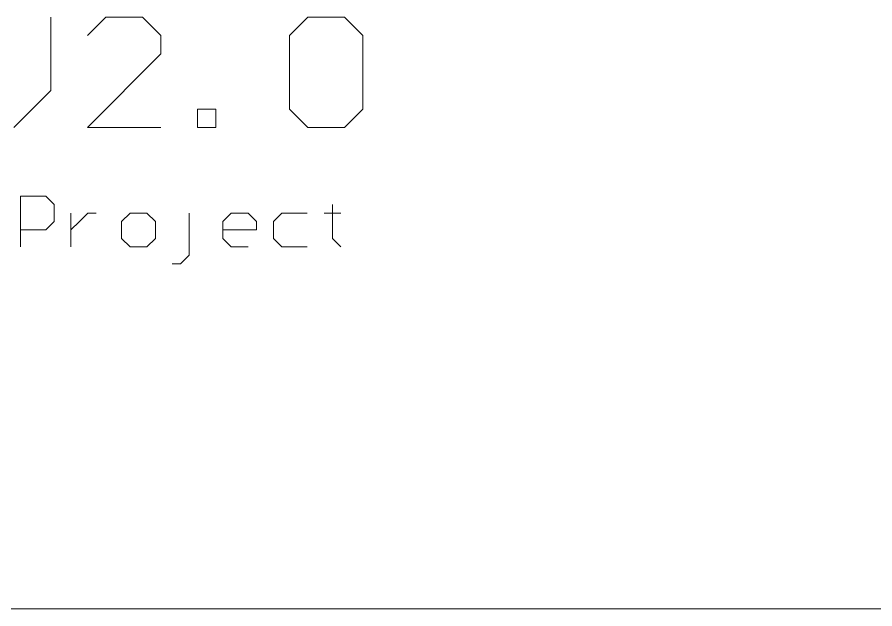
# Model space of a CAD drawing. Header units: millimetres. Extents: x 52 to 245, y 27 to 183.
# Drawn here: x 221.9 to 233.76, y 27 to 35.18 of the extents above; entities that cross this region are included whole.
import ezdxf

# ---------------------------------------------------------------- set-up
doc = ezdxf.new("R2010")
doc.units = ezdxf.units.MM
doc.layers.add('Mechanical15', color=56, linetype='Continuous')

msp = doc.modelspace()

# ---------------------------------------------------------------- linework, layer by layer
at = {"layer": 'Mechanical15', "color": 0, "lineweight": 5}
for p, q in [((222.367, 34.163), (222.367, 35.179)), ((223.128, 35.179), (222.874, 34.925)), ((223.636, 35.179), (223.128, 35.179)), ((223.89, 34.925), (223.636, 35.179)), ((225.667, 34.925), (225.921, 35.179)), ((225.921, 35.179), (226.429, 35.179)), ((226.429, 35.179), (226.683, 34.925)), ((223.89, 34.671), (223.89, 34.925)), ((225.667, 33.909), (225.667, 34.925)), ((226.683, 34.925), (226.683, 33.909)), ((222.874, 33.655), (223.89, 34.671)), ((221.859, 33.655), (222.367, 34.163)), ((224.398, 33.655), (224.398, 33.909)), ((224.398, 33.909), (224.652, 33.909)), ((224.652, 33.909), (224.652, 33.655)), ((225.921, 33.655), (225.667, 33.909)), ((226.683, 33.909), (226.429, 33.655)), ((223.89, 33.655), (222.874, 33.655)), ((224.652, 33.655), (224.398, 33.655)), ((226.429, 33.655), (225.921, 33.655)), ((221.948, 32.004), (221.948, 32.704)), ((221.948, 32.704), (222.298, 32.704)), ((222.298, 32.704), (222.415, 32.587)), ((222.415, 32.587), (222.415, 32.354)), ((226.264, 32.587), (226.264, 32.471)), ((222.648, 32.471), (222.648, 32.004)), ((222.765, 32.354), (222.881, 32.471)), ((222.881, 32.471), (222.998, 32.471)), ((223.465, 32.471), (223.348, 32.354)), ((223.698, 32.471), (223.465, 32.471)), ((223.814, 32.354), (223.698, 32.471)), ((224.281, 31.887), (224.281, 32.471)), ((224.747, 32.354), (224.864, 32.471)), ((224.864, 32.471), (225.097, 32.471)), ((225.097, 32.471), (225.214, 32.354)), ((225.564, 32.471), (225.447, 32.354)), ((225.914, 32.471), (225.564, 32.471)), ((226.264, 32.471), (226.147, 32.471)), ((226.147, 32.471), (226.38, 32.471)), ((226.38, 32.471), (226.264, 32.471)), ((226.264, 32.471), (226.264, 32.121)), ((222.415, 32.354), (222.298, 32.237)), ((222.648, 32.237), (222.765, 32.354)), ((223.348, 32.354), (223.348, 32.121)), ((223.814, 32.121), (223.814, 32.354)), ((224.747, 32.121), (224.747, 32.354)), ((225.214, 32.354), (225.214, 32.237)), ((225.447, 32.354), (225.447, 32.121)), ((222.298, 32.237), (221.948, 32.237)), ((222.648, 32.004), (222.648, 32.237)), ((225.214, 32.237), (224.747, 32.237)), ((223.348, 32.121), (223.465, 32.004)), ((223.698, 32.004), (223.814, 32.121)), ((224.864, 32.004), (224.747, 32.121)), ((225.447, 32.121), (225.564, 32.004)), ((226.264, 32.121), (226.38, 32.004)), ((223.465, 32.004), (223.698, 32.004)), ((225.097, 32.004), (224.864, 32.004)), ((225.564, 32.004), (225.914, 32.004)), ((224.164, 31.771), (224.281, 31.887)), ((224.048, 31.771), (224.164, 31.771)), ((52.5, 27), (244.983, 27))]:
    msp.add_line(p, q, dxfattribs=at)

doc.saveas('drawing.dxf')
